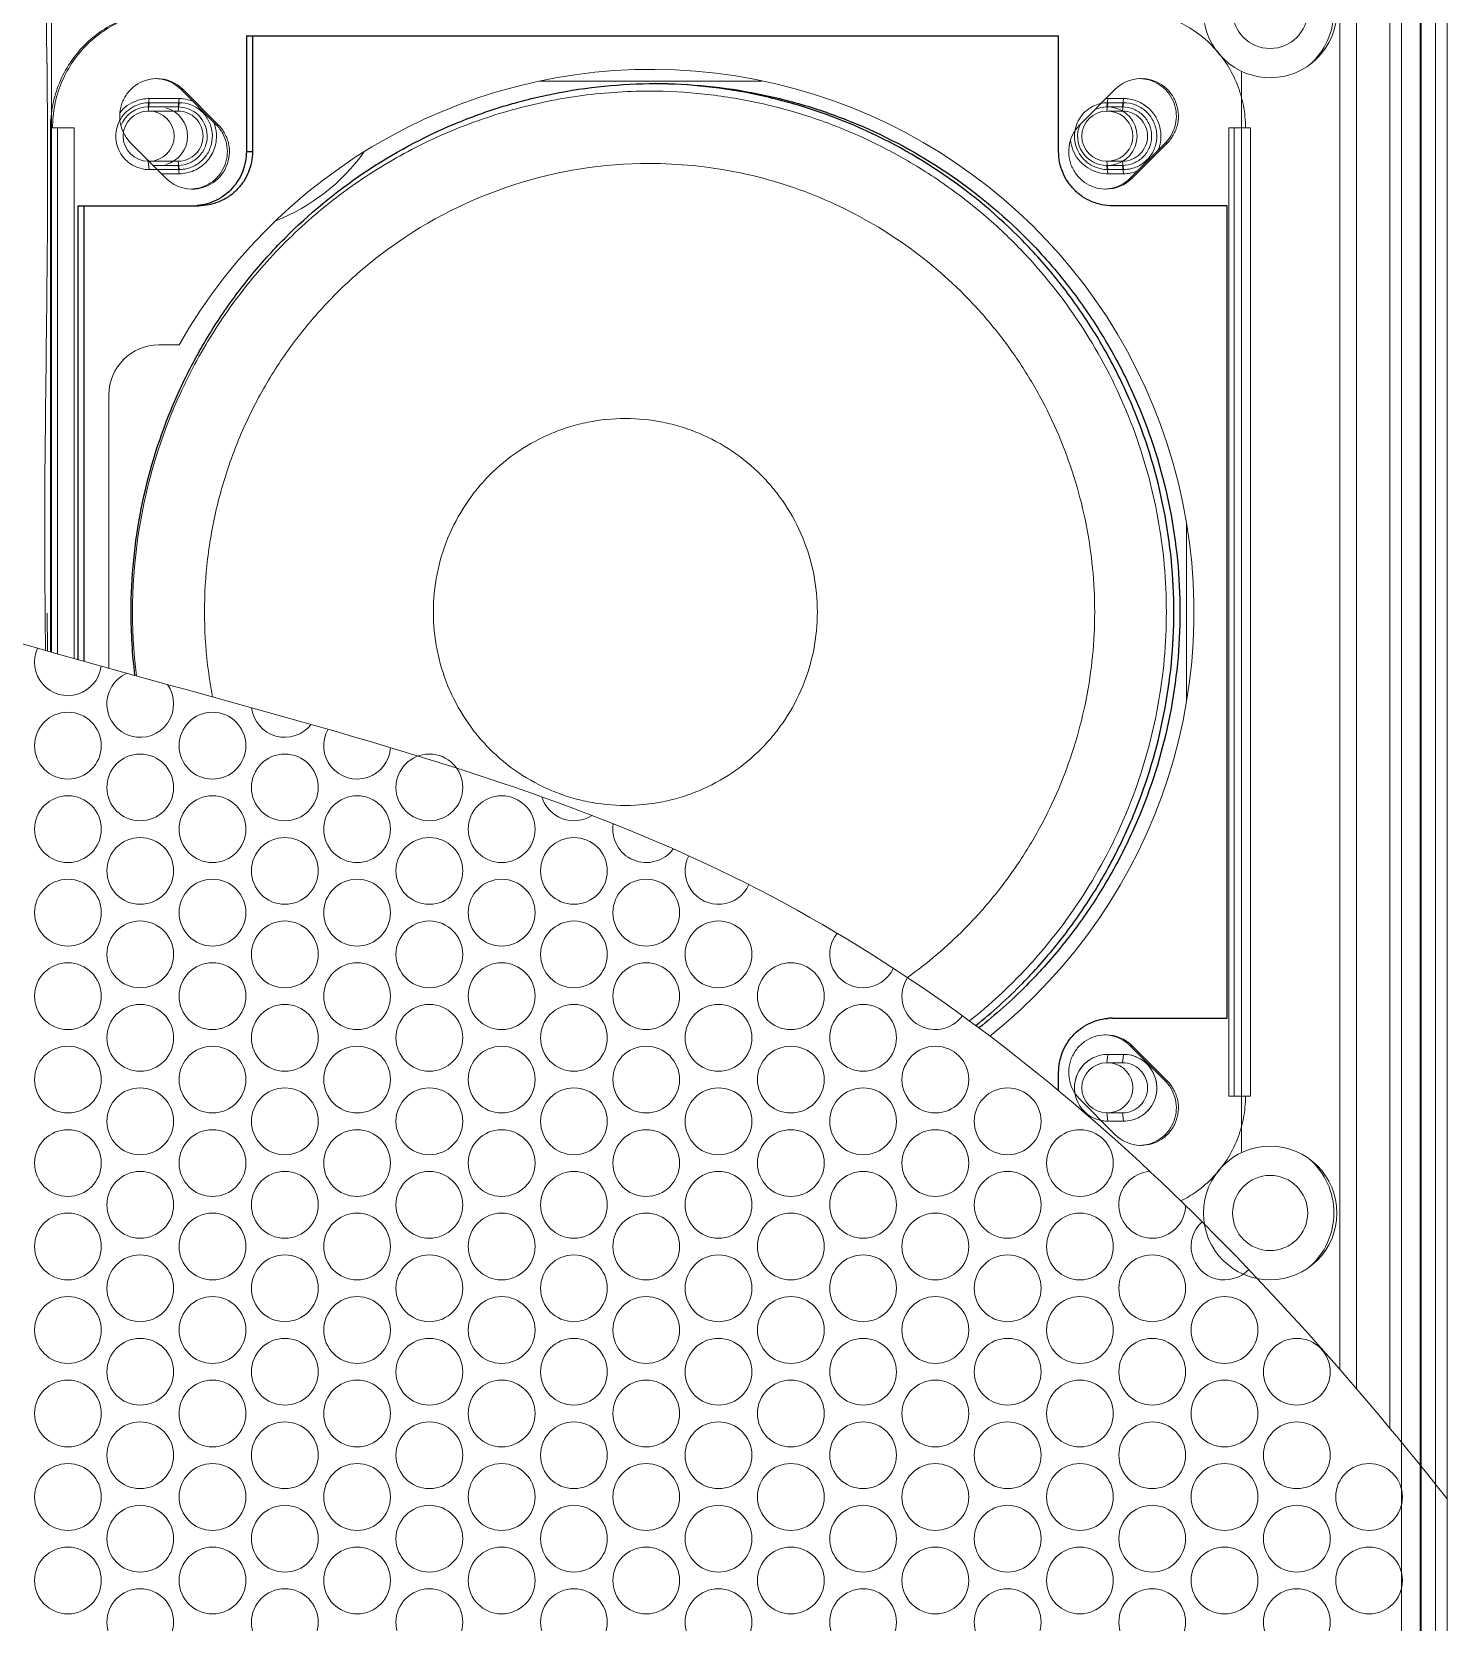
# Model space of a CAD drawing. Header units: millimetres. Extents: x 993 to 2435, y 1246 to 2313.
# Drawn here: x 1513 to 1597.8, y 1979.8 to 2075.1 of the extents above; entities that cross this region are included whole.
import ezdxf

# ---------------------------------------------------------------- set-up
doc = ezdxf.new("R2010")
doc.units = ezdxf.units.MM
doc.layers.get('0').update_dxf_attribs({"lineweight": 9})
doc.layers.add('02___PRT_ALL_AXES', color=7, linetype='Continuous')

msp = doc.modelspace()

# ---------------------------------------------------------------- linework, layer by layer
at = {"color": 7, "linetype": 'Continuous'}
for p, q in [((1597.827, 2151.86), (1597.827, 1856.8)), ((1597.827, 2151.86), (1597.827, 1856.8)), ((1597.827, 2151.86), (1597.827, 1987.21)), ((1591.4, 2149.903), (1591.4, 1994.955)), ((1592.4, 1993.797), (1592.4, 2149.903)), ((1594.4, 2149.9), (1594.4, 1991.429)), ((1595.092, 2149.58), (1595.092, 1859.08)), ((1596.199, 2149.58), (1596.199, 1859.08)), ((1596.265, 1858.744), (1596.265, 2149.943)), ((1596.265, 1858.744), (1596.265, 2149.917)), ((1596.265, 1989.157), (1596.265, 2149.917)), ((1597.118, 1859.601), (1597.118, 2148.859)), ((1597.118, 1859.601), (1597.118, 2148.859)), ((1597.118, 1988.099), (1597.118, 2148.859)), ((1514.221, 2037.926), (1514.221, 2082.414)), ((1513.945, 2073.201), (1513.878, 2078.228)), ((1556.781, 2072.13), (1543.481, 2072.13)), ((1585.509, 2072.715), (1585.509, 2007.946)), ((1520.071, 2071.08), (1520.011, 2070.58)), ((1520.071, 2071.08), (1521.871, 2071.08)), ((1521.871, 2071.08), (1521.81, 2070.58)), ((1524.1, 2069.498), (1521.995, 2071.62)), ((1522.117, 2071.62), (1521.995, 2071.62)), ((1524.222, 2069.498), (1522.117, 2071.62)), ((1577.913, 2071.62), (1575.807, 2069.498)), ((1577.5, 2071.08), (1577.439, 2070.58)), ((1577.5, 2071.08), (1578.446, 2071.08)), ((1578.446, 2071.08), (1578.385, 2070.58)), ((1520.071, 2070.83), (1520.011, 2070.33)), ((1520.011, 2070.58), (1521.81, 2070.58)), ((1521.81, 2070.33), (1520.011, 2070.33)), ((1521.871, 2070.83), (1520.071, 2070.83)), ((1521.871, 2070.83), (1521.81, 2070.33)), ((1577.5, 2070.83), (1577.439, 2070.33)), ((1577.439, 2070.58), (1578.385, 2070.58)), ((1578.385, 2070.33), (1577.439, 2070.33)), ((1578.446, 2070.83), (1577.5, 2070.83)), ((1578.446, 2070.83), (1578.385, 2070.33)), ((1514.161, 2069.33), (1514.161, 2037.943)), ((1514.161, 2069.33), (1515.58, 2069.33)), ((1514.588, 2069.33), (1514.588, 2037.821)), ((1515.58, 2037.539), (1515.58, 2069.33)), ((1524.222, 2069.498), (1524.1, 2069.498)), ((1584.754, 2069.33), (1584.754, 2011.33)), ((1584.754, 2069.33), (1586.051, 2069.33)), ((1585.058, 2069.33), (1585.058, 2011.33)), ((1586.051, 2011.33), (1586.051, 2069.33)), ((1518.958, 2068.438), (1521.064, 2066.316)), ((1578.843, 2066.316), (1580.949, 2068.438)), ((1578.965, 2066.316), (1581.071, 2068.438)), ((1581.071, 2068.438), (1580.949, 2068.438)), ((1520.071, 2066.83), (1520.011, 2067.33)), ((1520.011, 2067.33), (1521.81, 2067.33)), ((1521.871, 2066.83), (1521.81, 2067.33)), ((1577.439, 2067.33), (1578.385, 2067.33)), ((1577.5, 2066.83), (1577.439, 2067.33)), ((1578.446, 2066.83), (1578.385, 2067.33)), ((1520.071, 2066.83), (1521.871, 2066.83)), ((1521.81, 2067.08), (1520.306, 2067.08)), ((1521.871, 2066.58), (1520.802, 2066.58)), ((1521.871, 2066.58), (1521.81, 2067.08)), ((1577.5, 2066.58), (1577.439, 2067.08)), ((1578.385, 2067.08), (1577.439, 2067.08)), ((1577.5, 2066.83), (1578.446, 2066.83)), ((1578.446, 2066.58), (1577.5, 2066.58)), ((1578.446, 2066.58), (1578.385, 2067.08)), ((1578.965, 2066.316), (1578.843, 2066.316)), ((1520.659, 2056.33), (1521.87, 2056.33)), ((1517.659, 2036.956), (1517.659, 2053.33)), ((1582.219, 2035.023), (1582.219, 2045.638)), ((1513.984, 2037.994), (1513.965, 2040.255)), ((1577.5, 2013.83), (1577.439, 2013.33)), ((1577.5, 2013.83), (1577.439, 2013.33)), ((1578.446, 2013.83), (1577.5, 2013.83)), ((1578.446, 2013.83), (1577.5, 2013.83)), ((1578.446, 2013.83), (1578.385, 2013.33)), ((1578.446, 2013.83), (1578.385, 2013.33)), ((1578.965, 2014.344), (1578.843, 2014.344)), ((1580.949, 2012.223), (1578.843, 2014.344)), ((1581.071, 2012.223), (1578.965, 2014.344)), ((1578.385, 2013.33), (1577.439, 2013.33)), ((1578.385, 2013.33), (1577.439, 2013.33)), ((1581.071, 2012.223), (1580.949, 2012.223)), ((1575.807, 2011.162), (1577.913, 2009.041)), ((1584.754, 2011.33), (1586.051, 2011.33)), ((1577.439, 2010.33), (1578.385, 2010.33)), ((1577.5, 2009.83), (1577.439, 2010.33)), ((1577.439, 2010.33), (1578.385, 2010.33)), ((1577.5, 2009.83), (1577.439, 2010.33)), ((1578.446, 2009.83), (1578.385, 2010.33)), ((1578.446, 2009.83), (1578.385, 2010.33)), ((1577.5, 2009.83), (1578.446, 2009.83)), ((1577.5, 2009.83), (1578.446, 2009.83))]:
    msp.add_line(p, q, dxfattribs=at)
msp.add_lwpolyline([(1513.87, 2038.026), (1513.847, 2040.01), (1513.825, 2042.78), (1513.818, 2045.61), (1513.829, 2048.524), (1513.84, 2049.854)], dxfattribs=at)
for centre, radius in [((1587.221, 2076.33), 2.25), ((1587.221, 2004.33), 4), ((1587.221, 2004.33), 2.25)]:
    msp.add_circle(centre, radius, dxfattribs=at)
at = {"color": 8}
for centre in [(1515.205, 2032.321), (1523.866, 2032.321), (1519.536, 2029.821), (1528.196, 2029.821), (1536.856, 2029.821), (1515.205, 2027.321), (1523.866, 2027.321), (1532.526, 2027.321), (1541.186, 2027.321), (1519.536, 2024.821), (1528.196, 2024.821), (1536.856, 2024.821), (1545.516, 2024.821), (1515.205, 2022.321), (1523.866, 2022.321), (1532.526, 2022.321), (1541.186, 2022.321), (1549.846, 2022.321), (1519.536, 2019.821), (1528.196, 2019.821), (1536.856, 2019.821), (1545.516, 2019.821), (1554.177, 2019.821), (1515.205, 2017.321), (1523.866, 2017.321), (1532.526, 2017.321), (1541.186, 2017.321), (1549.846, 2017.321), (1558.507, 2017.321), (1519.536, 2014.821), (1528.196, 2014.821), (1536.856, 2014.821), (1545.516, 2014.821), (1554.177, 2014.821), (1562.837, 2014.821), (1515.205, 2012.321), (1523.866, 2012.321), (1532.526, 2012.321), (1541.186, 2012.321), (1549.846, 2012.321), (1558.507, 2012.321), (1567.167, 2012.321), (1519.536, 2009.821), (1528.196, 2009.821), (1536.856, 2009.821), (1545.516, 2009.821), (1554.177, 2009.821), (1562.837, 2009.821), (1562.837, 2009.821), (1571.497, 2009.821), (1515.205, 2007.321), (1523.866, 2007.321), (1532.526, 2007.321), (1541.186, 2007.321), (1549.846, 2007.321), (1558.507, 2007.321), (1558.507, 2007.321), (1567.167, 2007.321), (1575.827, 2007.321), (1519.536, 2004.821), (1528.196, 2004.821), (1536.856, 2004.821), (1545.516, 2004.821), (1554.177, 2004.821), (1562.837, 2004.821), (1571.497, 2004.821), (1515.205, 2002.321), (1523.866, 2002.321), (1532.526, 2002.321), (1541.186, 2002.321), (1549.846, 2002.321), (1558.507, 2002.321), (1567.167, 2002.321), (1575.827, 2002.321), (1519.536, 1999.821), (1528.196, 1999.821), (1536.856, 1999.821), (1545.516, 1999.821), (1554.177, 1999.821), (1562.837, 1999.821), (1571.497, 1999.821), (1580.157, 1999.821), (1515.205, 1997.321), (1523.866, 1997.321), (1532.526, 1997.321), (1541.186, 1997.321), (1549.846, 1997.321), (1558.507, 1997.321), (1567.167, 1997.321), (1575.827, 1997.321), (1584.487, 1997.321), (1519.536, 1994.821), (1528.196, 1994.821), (1536.856, 1994.821), (1545.516, 1994.821), (1554.177, 1994.821), (1554.177, 1994.821), (1562.837, 1994.821), (1562.837, 1994.821), (1571.497, 1994.821), (1571.497, 1994.821), (1580.157, 1994.821), (1588.818, 1994.821), (1515.205, 1992.321), (1523.866, 1992.321), (1532.526, 1992.321), (1541.186, 1992.321), (1549.846, 1992.321), (1558.507, 1992.321), (1567.167, 1992.321), (1575.827, 1992.321), (1584.487, 1992.321), (1519.536, 1989.821), (1528.196, 1989.821), (1536.856, 1989.821), (1545.516, 1989.821), (1554.177, 1989.821), (1562.837, 1989.821), (1571.497, 1989.821), (1580.157, 1989.821), (1588.818, 1989.821), (1515.205, 1987.321), (1523.866, 1987.321), (1532.526, 1987.321), (1541.186, 1987.321), (1549.846, 1987.321), (1558.507, 1987.321), (1567.167, 1987.321), (1575.827, 1987.321), (1584.487, 1987.321), (1593.148, 1987.321), (1519.536, 1984.821), (1528.196, 1984.821), (1536.856, 1984.821), (1545.516, 1984.821), (1554.177, 1984.821), (1554.177, 1984.821), (1562.837, 1984.821), (1562.837, 1984.821), (1571.497, 1984.821), (1571.497, 1984.821), (1580.157, 1984.821), (1588.818, 1984.821), (1515.205, 1982.321), (1523.866, 1982.321), (1532.526, 1982.321), (1541.186, 1982.321), (1549.846, 1982.321), (1558.507, 1982.321), (1567.167, 1982.321), (1575.827, 1982.321), (1584.487, 1982.321), (1593.148, 1982.321), (1519.536, 1979.821), (1528.196, 1979.821), (1536.856, 1979.821), (1545.516, 1979.821), (1554.177, 1979.821), (1562.837, 1979.821), (1571.497, 1979.821), (1580.157, 1979.821), (1588.818, 1979.821)]:
    msp.add_circle(centre, 2, dxfattribs=at)
at = {"color": 7, "linetype": 'Continuous'}
for centre, radius, start, end in [((1587.221, 2076.33), 4, 144.03264, 136.54623), ((1586.734, 2076.333), 4.308, 311.38492, 359.88186), ((1520.537, 2070.072), 2.207, 89.99825, 91.58191), ((1520.536, 2070.054), 2.225, 44.73216, 89.96392), ((1520.414, 2070.053), 2.226, 44.73957, 84.94625), ((1550.159, 2040.33), 32.5, 308.58435, 150.50763), ((1579.493, 2070.054), 2.225, 91.61122, 135.26531), ((1579.492, 2070.072), 2.207, 90.00272, 91.58618), ((1520.034, 2069.214), 1.867, 88.84208, 91.59196), ((1521.87, 2068.873), 2.208, 83.09277, 89.98141), ((1521.867, 2068.845), 2.236, 68.43906, 83.10022), ((1577.462, 2069.214), 1.867, 88.84208, 91.59196), ((1578.445, 2068.873), 2.208, 83.09277, 89.98141), ((1520.011, 2068.83), 1.75, 90, 159.07487), ((1520.011, 2068.83), 1.5, 90, 270), ((1577.439, 2068.83), 1.5, 90, 270), ((1577.439, 2068.83), 1.75, 90, 113.97888), ((1521.774, 2068.828), 1.773, 7.46876, 14.86799), ((1521.827, 2068.828), 2.277, 3.38495, 21.33129), ((1577.439, 2068.83), 1.75, 156.66423, 270), ((1523.221, 2074.907), 12, 291.80448, 324.06513), ((1550.058, 2040.666), 26.527, 90.02016, 125.69453), ((1520.04, 2068.495), 1.665, 268.07638, 271.08287), ((1522.645, 2067.883), 2.225, 224.73469, 268.38878), ((1521.869, 2068.812), 1.982, 270.05728, 283.53239), ((1577.512, 2068.833), 2.257, 249.77647, 256.31099), ((1577.385, 2067.882), 2.225, 270.03608, 315.26784), ((1577.468, 2068.495), 1.665, 268.07638, 271.08287), ((1577.262, 2067.883), 2.226, 275.05375, 315.26043), ((1578.444, 2068.812), 1.982, 270.05722, 283.53384), ((1578.454, 2068.782), 2.2, 290.11141, 291.61642), ((1522.643, 2067.864), 2.207, 268.41382, 269.99728), ((1577.386, 2067.864), 2.207, 268.41809, 270.00175), ((1520.659, 2053.33), 3, 90, 180), ((1550.367, 2040.374), 31.284, 153.79186, 155.14698), ((1550.484, 2040.33), 31.408, 155.16434, 187.00925), ((1577.386, 2012.796), 2.207, 89.99825, 91.58191), ((1577.385, 2012.778), 2.225, 44.73216, 89.96392), ((1577.262, 2012.777), 2.226, 44.73957, 84.94625), ((1578.444, 2011.848), 1.982, 76.46616, 89.94278), ((1577.439, 2011.83), 1.5, 90, 270), ((1577.439, 2011.83), 1.5, 90, 270), ((1578.407, 2011.83), 2.024, 356.68567, 9.88222), ((1577.512, 2011.83), 2.013, 183.56486, 189.17678), ((1577.468, 2011.495), 1.665, 268.07638, 271.08287), ((1577.468, 2011.495), 1.665, 268.07638, 271.08287), ((1579.493, 2010.607), 2.225, 224.73469, 268.38878), ((1578.444, 2011.812), 1.982, 270.05728, 283.53239), ((1578.444, 2011.812), 1.982, 270.05728, 283.53239), ((1579.492, 2010.589), 2.207, 268.41382, 269.99728), ((1586.734, 2004.327), 4.308, 359.96372, 48.60736), ((1586.734, 2004.333), 4.308, 311.38492, 359.88186)]:
    msp.add_arc(centre, radius, start, end, dxfattribs=at)
at = {"color": 8}
for centre, start, end in [((1515.205, 2037.321), 155.07374, 353.25959), ((1519.536, 2034.821), 113.46763, 35.6615), ((1528.196, 2034.821), 186.48257, 322.17139), ((1532.526, 2032.321), 150.49795, 356.80038), ((1545.516, 2029.821), 196.50105, 302.8588), ((1549.846, 2027.321), 170.70465, 323.91253), ((1554.177, 2024.821), 153.05129, 335.74127), ((1562.837, 2019.821), 140.7156, 335.3971), ((1567.167, 2017.321), 146.3461, 323.92974), ((1580.157, 2004.821), 93.82736, 358.7763), ((1584.487, 2002.321), 132.13578, 316.66976)]:
    msp.add_arc(centre, 2, start, end, dxfattribs=at)
at = {"color": 7, "linetype": 'Continuous'}
for centre, major_axis, start_param, end_param in [((1520.059, 2068.83), (-1.511, 0), 7.853982, 10.995574), ((1520.611, 2068.83), (1.763, 0), -1.304831, 1.304831), ((1577.487, 2068.83), (1.511, 0), 4.849112, 7.717258), ((1577.487, 2068.83), (1.763, 0), 4.847543, 7.718827), ((1577.487, 2011.83), (-1.511, 0), 7.990705, 10.858851), ((1577.487, 2011.83), (-1.511, 0), 7.990705, 10.858851)]:
    msp.add_ellipse(centre, major_axis=major_axis, ratio=0.992546, start_param=start_param, end_param=end_param, dxfattribs=at)
msp.add_open_spline([(1404.227, 2152.36), (1410.563, 2136.987), (1430.252, 2094.361), (1480.936, 2040.286), (1556.384, 2031.458), (1585.469, 2002.775), (1597.827, 1987.21)], degree=3, knots=[26.471026, 26.471026, 26.471026, 26.471026, 76.433984, 167.312479, 232.989458, 291.034562, 291.034562, 291.034562, 291.034562])
for points, knots in [([(1514.161, 2069.33), (1514.161, 2069.788), (1514.251, 2070.705), (1514.648, 2072.026), (1515.294, 2073.244), (1516.164, 2074.311), (1517.223, 2075.188), (1518.432, 2075.839), (1519.744, 2076.24), (1520.655, 2076.33), (1521.109, 2076.33)], [0, 0, 0, 0, 0.125458, 0.250847, 0.376107, 0.501198, 0.626108, 0.750848, 0.875459, 1, 1, 1, 1]), ([(1521.109, 2076.329), (1520.66, 2076.321), (1519.761, 2076.217), (1518.47, 2075.802), (1517.282, 2075.143), (1516.243, 2074.267), (1515.391, 2073.204), (1514.759, 2071.997), (1514.37, 2070.689), (1514.283, 2069.783), (1514.283, 2069.33)], [0, 0, 0, 0, 0.124556, 0.249163, 0.373907, 0.498817, 0.623909, 0.749165, 0.874549, 1, 1, 1, 1]), ([(1585.746, 2069.33), (1585.746, 2069.775), (1585.662, 2070.666), (1585.286, 2071.953), (1584.674, 2073.145), (1583.849, 2074.199), (1582.841, 2075.076), (1581.685, 2075.744), (1580.425, 2076.18), (1579.544, 2076.304), (1579.103, 2076.323)], [0, 0, 0, 0, 0.12544, 0.250818, 0.37607, 0.501163, 0.626077, 0.750826, 0.87543, 1, 1, 1, 1]), ([(1513.842, 2049.85), (1513.87, 2053.728), (1513.962, 2059.557), (1513.995, 2067.34), (1513.971, 2071.246), (1513.953, 2073.2)], [0, 0, 0, 0, 0.498193, 0.748957, 1, 1, 1, 1]), ([(1520.476, 2072.278), (1520.261, 2072.272), (1519.828, 2072.196), (1519.24, 2071.899), (1518.762, 2071.446), (1518.433, 2070.873), (1518.281, 2070.229), (1518.319, 2069.568), (1518.543, 2068.947), (1518.805, 2068.592), (1518.958, 2068.438)], [0, 0, 0, 0, 0.124453, 0.249065, 0.37393, 0.499055, 0.624364, 0.749724, 0.874965, 1, 1, 1, 1]), ([(1581.071, 2068.438), (1581.225, 2068.594), (1581.425, 2068.864), (1581.602, 2069.268), (1581.719, 2069.694), (1581.747, 2070.252), (1581.612, 2070.794), (1581.414, 2071.189), (1581.162, 2071.551), (1580.751, 2071.927), (1580.15, 2072.213), (1579.71, 2072.279), (1579.492, 2072.279)], [0, 0, 0, 0, 0.12496, 0.187695, 0.250461, 0.375744, 0.50097, 0.563686, 0.626343, 0.751113, 0.875632, 1, 1, 1, 1]), ([(1580.949, 2068.438), (1581.098, 2068.588), (1581.355, 2068.933), (1581.579, 2069.536), (1581.628, 2070.178), (1581.497, 2070.808), (1581.195, 2071.377), (1580.748, 2071.838), (1580.19, 2072.154), (1579.774, 2072.252), (1579.564, 2072.27)], [0, 0, 0, 0, 0.125016, 0.250237, 0.375579, 0.500883, 0.62602, 0.750908, 0.875543, 1, 1, 1, 1]), ([(1518.31, 2070.231), (1518.439, 2070.393), (1518.744, 2070.682), (1519.117, 2070.877), (1519.312, 2070.948)], [0, 0, 0, 0, 0.498304, 1, 1, 1, 1]), ([(1519.312, 2070.948), (1519.366, 2070.968), (1519.583, 2071.038), (1519.812, 2071.075), (1519.982, 2071.08)], [0, 0, 0, 0, 0.25371, 1, 1, 1, 1]), ([(1522.299, 2054.19), (1522.935, 2055.481), (1524.386, 2057.979), (1527.056, 2061.384), (1530.168, 2064.386), (1533.663, 2066.924), (1537.473, 2068.951), (1541.525, 2070.428), (1545.74, 2071.325), (1548.607, 2071.526), (1550.039, 2071.526)], [0, 0, 0, 0, 0.125398, 0.250675, 0.375823, 0.500843, 0.625748, 0.750556, 0.875297, 1, 1, 1, 1]), ([(1573.272, 2060.952), (1572.549, 2061.779), (1571.014, 2063.357), (1568.477, 2065.465), (1565.732, 2067.29), (1562.81, 2068.813), (1559.745, 2070.015), (1556.571, 2070.884), (1553.324, 2071.409), (1551.133, 2071.526), (1550.039, 2071.526)], [0, 0, 0, 0, 0.125284, 0.25047, 0.37556, 0.500564, 0.625495, 0.750357, 0.875204, 1, 1, 1, 1]), ([(1578.711, 2071.064), (1578.967, 2071.033), (1579.474, 2070.88), (1580.106, 2070.403), (1580.539, 2069.739), (1580.66, 2069.222), (1580.675, 2068.962)], [0, 0, 0, 0, 0.249383, 0.498969, 0.74926, 1, 1, 1, 1]), ([(1519.178, 2070.619), (1519.012, 2070.535), (1518.701, 2070.323), (1518.229, 2069.75), (1517.965, 2068.822), (1518.236, 2067.896), (1518.714, 2067.325), (1519.028, 2067.115), (1519.195, 2067.033)], [0, 0, 0, 0, 0.126506, 0.251785, 0.499701, 0.747233, 0.873608, 1, 1, 1, 1]), ([(1521.81, 2070.58), (1522.183, 2070.58), (1522.95, 2070.323), (1523.392, 2069.645), (1523.488, 2069.283)], [0, 0, 0, 0, 0.498952, 1, 1, 1, 1]), ([(1521.81, 2067.33), (1522.004, 2067.33), (1522.396, 2067.409), (1522.891, 2067.743), (1523.222, 2068.242), (1523.338, 2068.83), (1523.222, 2069.419), (1522.891, 2069.918), (1522.396, 2070.252), (1522.004, 2070.33), (1521.81, 2070.33)], [0, 0, 0, 0, 0.124567, 0.249389, 0.374568, 0.5, 0.625432, 0.750612, 0.875433, 1, 1, 1, 1]), ([(1522.333, 2066.885), (1522.566, 2066.941), (1523.015, 2067.141), (1523.536, 2067.661), (1523.839, 2068.333), (1523.886, 2069.07), (1523.671, 2069.775), (1523.22, 2070.358), (1522.593, 2070.741), (1522.11, 2070.83), (1521.871, 2070.83)], [0, 0, 0, 0, 0.124715, 0.24965, 0.374913, 0.50033, 0.62567, 0.750743, 0.875475, 1, 1, 1, 1]), ([(1576.606, 2070.619), (1576.44, 2070.535), (1576.129, 2070.323), (1575.657, 2069.75), (1575.393, 2068.822), (1575.664, 2067.896), (1576.142, 2067.325), (1576.456, 2067.115), (1576.623, 2067.033)], [0, 0, 0, 0, 0.126506, 0.251785, 0.499701, 0.747233, 0.873608, 1, 1, 1, 1]), ([(1578.385, 2070.58), (1578.611, 2070.58), (1579.069, 2070.489), (1579.646, 2070.099), (1580.032, 2069.517), (1580.167, 2068.83), (1580.032, 2068.144), (1579.646, 2067.561), (1579.069, 2067.172), (1578.611, 2067.08), (1578.385, 2067.08)], [0, 0, 0, 0, 0.124567, 0.249388, 0.374568, 0.5, 0.625432, 0.750611, 0.875433, 1, 1, 1, 1]), ([(1578.385, 2067.33), (1578.579, 2067.33), (1578.971, 2067.409), (1579.466, 2067.743), (1579.797, 2068.242), (1579.913, 2068.83), (1579.797, 2069.419), (1579.466, 2069.918), (1578.971, 2070.252), (1578.579, 2070.33), (1578.385, 2070.33)], [0, 0, 0, 0, 0.124567, 0.249388, 0.374568, 0.5, 0.625432, 0.750611, 0.875433, 1, 1, 1, 1]), ([(1578.908, 2066.885), (1579.141, 2066.941), (1579.591, 2067.141), (1580.111, 2067.661), (1580.415, 2068.333), (1580.461, 2069.07), (1580.246, 2069.775), (1579.795, 2070.358), (1579.169, 2070.741), (1578.685, 2070.83), (1578.446, 2070.83)], [0, 0, 0, 0, 0.124714, 0.24965, 0.374913, 0.50033, 0.62567, 0.750742, 0.875475, 1, 1, 1, 1]), ([(1523.532, 2069.059), (1523.564, 2068.814), (1523.523, 2068.307), (1523.156, 2067.642), (1522.551, 2067.188), (1522.055, 2067.08), (1521.81, 2067.08)], [0, 0, 0, 0, 0.250844, 0.501272, 0.750897, 1, 1, 1, 1]), ([(1522.643, 2065.657), (1522.861, 2065.657), (1523.301, 2065.723), (1523.902, 2066.01), (1524.313, 2066.385), (1524.565, 2066.747), (1524.763, 2067.142), (1524.898, 2067.684), (1524.87, 2068.242), (1524.753, 2068.668), (1524.576, 2069.072), (1524.377, 2069.343), (1524.222, 2069.498)], [0, 0, 0, 0, 0.124368, 0.248887, 0.373657, 0.436314, 0.49903, 0.624256, 0.749539, 0.812305, 0.87504, 1, 1, 1, 1]), ([(1522.715, 2065.666), (1522.925, 2065.684), (1523.342, 2065.782), (1523.899, 2066.098), (1524.347, 2066.559), (1524.648, 2067.128), (1524.78, 2067.758), (1524.731, 2068.401), (1524.506, 2069.003), (1524.249, 2069.348), (1524.1, 2069.498)], [0, 0, 0, 0, 0.124457, 0.249092, 0.37398, 0.499117, 0.624421, 0.749763, 0.874984, 1, 1, 1, 1]), ([(1575.807, 2069.498), (1575.654, 2069.344), (1575.392, 2068.989), (1575.168, 2068.368), (1575.13, 2067.707), (1575.282, 2067.063), (1575.611, 2066.491), (1576.089, 2066.037), (1576.676, 2065.74), (1577.109, 2065.664), (1577.325, 2065.658)], [0, 0, 0, 0, 0.125035, 0.250276, 0.375636, 0.500945, 0.62607, 0.750935, 0.875547, 1, 1, 1, 1]), ([(1524.1, 2068.962), (1524.118, 2068.659), (1524.029, 2068.04), (1523.542, 2067.245), (1522.783, 2066.707), (1522.172, 2066.58), (1521.871, 2066.58)], [0, 0, 0, 0, 0.250857, 0.50125, 0.750858, 1, 1, 1, 1]), ([(1576.732, 2066.715), (1576.341, 2066.859), (1575.625, 2067.372), (1575.303, 2068.192), (1575.261, 2068.604)], [0, 0, 0, 0, 0.50149, 1, 1, 1, 1]), ([(1565.494, 2018.435), (1566.709, 2019.305), (1568.52, 2020.848), (1570.692, 2023.262), (1572.253, 2025.383), (1573.6, 2027.648), (1575.094, 2030.828), (1576.367, 2035.058), (1576.882, 2040.33), (1576.367, 2045.603), (1575.094, 2049.832), (1573.6, 2053.013), (1572.253, 2055.278), (1570.692, 2057.398), (1568.349, 2060.004), (1564.96, 2062.808), (1561.089, 2064.892), (1557.801, 2066.077), (1555.258, 2066.719), (1552.666, 2067.106), (1550.92, 2067.193), (1550.048, 2067.193)], [0.1961472, 0.1961472, 0.1961472, 0.1961472, 0.2494022, 0.2806826, 0.3119854, 0.3433094, 0.3746524, 0.4373088, 0.5, 0.5626912, 0.6253476, 0.6566906, 0.6880146, 0.7193174, 0.7505978, 0.8130146, 0.8753473, 0.9065255, 0.9376893, 0.9688518, 1, 1, 1, 1]), ([(1519.195, 2067.033), (1519.258, 2067.003), (1519.508, 2066.895), (1519.781, 2066.838), (1519.984, 2066.831)], [0, 0, 0, 0, 0.256087, 1, 1, 1, 1]), ([(1576.623, 2067.033), (1576.686, 2067.003), (1576.936, 2066.895), (1577.209, 2066.838), (1577.412, 2066.831)], [0, 0, 0, 0, 0.256087, 1, 1, 1, 1]), ([(1523.869, 2035.242), (1523.748, 2035.871), (1523.487, 2037.559), (1523.323, 2040.33), (1523.512, 2043.526), (1524.076, 2046.677), (1525.007, 2049.738), (1526.293, 2052.666), (1527.914, 2055.42), (1529.848, 2057.96), (1532.068, 2060.251), (1533.719, 2061.592), (1534.58, 2062.21)], [0.3997166, 0.3997166, 0.3997166, 0.3997166, 0.4373846, 0.5, 0.5626154, 0.6252178, 0.6877947, 0.7503355, 0.8128314, 0.8752757, 0.9376656, 1, 1, 1, 1]), ([(1573.272, 2060.952), (1574.503, 2059.544), (1576.717, 2056.497), (1579.165, 2051.409), (1580.666, 2045.961), (1581.172, 2040.33), (1580.666, 2034.7), (1579.165, 2029.251), (1576.717, 2024.164), (1574.503, 2021.116), (1573.272, 2019.708)], [0, 0, 0, 0, 0.124844, 0.249815, 0.374882, 0.5, 0.625118, 0.750185, 0.875157, 1, 1, 1, 1]), ([(1548.597, 2028.742), (1547.845, 2028.742), (1546.713, 2028.854), (1545.252, 2029.223), (1543.834, 2029.734), (1542.164, 2030.633), (1540.702, 2031.843), (1539.691, 2032.967), (1538.794, 2034.186), (1537.901, 2035.868), (1537.243, 2038.055), (1537.021, 2040.33), (1537.243, 2042.605), (1537.901, 2044.792), (1538.794, 2046.474), (1539.691, 2047.693), (1540.702, 2048.817), (1542.164, 2050.027), (1543.834, 2050.926), (1545.252, 2051.437), (1546.713, 2051.806), (1547.845, 2051.919), (1548.597, 2051.919)], [0, 0, 0, 0, 0.062254, 0.093429, 0.124614, 0.186966, 0.249401, 0.280691, 0.312004, 0.374614, 0.43729, 0.5, 0.56271, 0.625386, 0.687996, 0.719309, 0.750599, 0.813034, 0.875386, 0.906571, 0.937746, 1, 1, 1, 1]), ([(1548.597, 2028.742), (1549.349, 2028.742), (1550.481, 2028.854), (1551.941, 2029.223), (1553.36, 2029.734), (1555.03, 2030.633), (1556.492, 2031.843), (1557.503, 2032.967), (1558.4, 2034.186), (1559.293, 2035.868), (1559.951, 2038.055), (1560.173, 2040.33), (1559.951, 2042.605), (1559.293, 2044.792), (1558.4, 2046.474), (1557.503, 2047.693), (1556.492, 2048.817), (1555.03, 2050.027), (1553.36, 2050.926), (1551.941, 2051.437), (1550.481, 2051.806), (1549.349, 2051.919), (1548.597, 2051.919)], [0, 0, 0, 0, 0.062254, 0.093429, 0.124614, 0.186966, 0.249401, 0.280691, 0.312004, 0.374614, 0.43729, 0.5, 0.56271, 0.625386, 0.687996, 0.719309, 0.750599, 0.813034, 0.875386, 0.906571, 0.937746, 1, 1, 1, 1]), ([(1569.209, 2015.833), (1569.816, 2016.315), (1571.24, 2017.535), (1572.549, 2018.881), (1573.272, 2019.708)], [0.7863576, 0.7863576, 0.7863576, 0.7863576, 0.8747156, 1, 1, 1, 1]), ([(1577.325, 2015.002), (1577.109, 2014.996), (1576.676, 2014.92), (1576.089, 2014.624), (1575.611, 2014.17), (1575.282, 2013.597), (1575.13, 2012.953), (1575.168, 2012.293), (1575.392, 2011.671), (1575.654, 2011.316), (1575.807, 2011.162)], [0, 0, 0, 0, 0.124453, 0.249065, 0.37393, 0.499055, 0.624364, 0.749724, 0.874965, 1, 1, 1, 1]), ([(1578.908, 2009.885), (1579.141, 2009.941), (1579.59, 2010.141), (1580.111, 2010.661), (1580.415, 2011.333), (1580.461, 2012.07), (1580.246, 2012.775), (1579.795, 2013.358), (1579.169, 2013.741), (1578.685, 2013.83), (1578.446, 2013.83)], [0, 0, 0, 0, 0.124715, 0.24965, 0.374913, 0.50033, 0.62567, 0.750743, 0.875475, 1, 1, 1, 1]), ([(1576.606, 2013.619), (1576.431, 2013.531), (1576.105, 2013.305), (1575.74, 2012.84), (1575.524, 2012.291), (1575.492, 2011.898), (1575.504, 2011.705)], [0, 0, 0, 0, 0.251901, 0.501343, 0.750505, 1, 1, 1, 1]), ([(1576.606, 2013.619), (1576.44, 2013.535), (1576.129, 2013.323), (1575.657, 2012.75), (1575.393, 2011.822), (1575.664, 2010.896), (1576.142, 2010.325), (1576.456, 2010.115), (1576.623, 2010.033)], [0, 0, 0, 0, 0.126506, 0.251785, 0.499701, 0.747233, 0.873608, 1, 1, 1, 1]), ([(1578.385, 2010.33), (1578.579, 2010.33), (1578.971, 2010.409), (1579.466, 2010.743), (1579.797, 2011.242), (1579.913, 2011.83), (1579.797, 2012.419), (1579.466, 2012.918), (1578.971, 2013.252), (1578.579, 2013.33), (1578.385, 2013.33)], [0, 0, 0, 0, 0.124567, 0.249389, 0.374568, 0.5, 0.625432, 0.750612, 0.875433, 1, 1, 1, 1]), ([(1578.385, 2010.33), (1578.579, 2010.33), (1578.971, 2010.409), (1579.466, 2010.743), (1579.797, 2011.242), (1579.913, 2011.83), (1579.797, 2012.419), (1579.466, 2012.918), (1578.971, 2013.252), (1578.579, 2013.33), (1578.385, 2013.33)], [0, 0, 0, 0, 0.124567, 0.249389, 0.374568, 0.5, 0.625432, 0.750612, 0.875433, 1, 1, 1, 1]), ([(1580.401, 2012.177), (1580.335, 2012.553), (1579.979, 2013.28), (1579.277, 2013.686), (1578.908, 2013.775)], [0, 0, 0, 0, 0.500971, 1, 1, 1, 1]), ([(1579.492, 2008.382), (1579.71, 2008.382), (1580.15, 2008.447), (1580.751, 2008.734), (1581.162, 2009.11), (1581.414, 2009.471), (1581.612, 2009.866), (1581.747, 2010.408), (1581.719, 2010.966), (1581.602, 2011.392), (1581.425, 2011.796), (1581.225, 2012.067), (1581.071, 2012.223)], [0, 0, 0, 0, 0.124368, 0.248887, 0.373657, 0.436314, 0.49903, 0.624256, 0.749539, 0.812305, 0.87504, 1, 1, 1, 1]), ([(1579.564, 2008.39), (1579.774, 2008.409), (1580.19, 2008.506), (1580.748, 2008.823), (1581.195, 2009.284), (1581.497, 2009.852), (1581.628, 2010.483), (1581.579, 2011.125), (1581.355, 2011.728), (1581.098, 2012.073), (1580.949, 2012.223)], [0, 0, 0, 0, 0.124457, 0.249092, 0.37398, 0.499117, 0.624421, 0.749763, 0.874984, 1, 1, 1, 1]), ([(1578.908, 2009.885), (1579.313, 2009.983), (1580.08, 2010.456), (1580.404, 2011.296), (1580.428, 2011.713)], [0, 0, 0, 0, 0.498962, 1, 1, 1, 1]), ([(1581.874, 2005.054), (1582.202, 2005.217), (1582.899, 2005.635), (1583.849, 2006.462), (1584.674, 2007.515), (1585.286, 2008.707), (1585.662, 2009.994), (1585.746, 2010.886), (1585.746, 2011.33)], [0.2707231, 0.2707231, 0.2707231, 0.2707231, 0.3739232, 0.4988374, 0.6239299, 0.749182, 0.8745601, 1, 1, 1, 1]), ([(1576.623, 2010.033), (1576.686, 2010.003), (1576.936, 2009.895), (1577.209, 2009.838), (1577.412, 2009.831)], [0, 0, 0, 0, 0.256087, 1, 1, 1, 1])]:
    msp.add_open_spline(points, degree=3, knots=knots, dxfattribs=at)
for points in [[(1519.611, 2070.778), (1519.462, 2070.742), (1519.316, 2070.688), (1519.178, 2070.619)], [(1520.071, 2070.83), (1519.917, 2070.833), (1519.761, 2070.814), (1519.611, 2070.778)], [(1577.039, 2070.778), (1576.89, 2070.742), (1576.744, 2070.688), (1576.606, 2070.619)], [(1577.5, 2070.83), (1577.345, 2070.833), (1577.189, 2070.814), (1577.039, 2070.778)], [(1580.675, 2068.962), (1580.694, 2068.64), (1580.641, 2068.305), (1580.523, 2068.004)], [(1577.5, 2066.58), (1577.325, 2066.578), (1577.148, 2066.599), (1576.978, 2066.64)], [(1579.21, 2066.716), (1578.967, 2066.627), (1578.705, 2066.58), (1578.446, 2066.58)], [(1577.5, 2013.83), (1577.345, 2013.833), (1577.189, 2013.814), (1577.039, 2013.778)], [(1577.5, 2013.83), (1577.345, 2013.833), (1577.189, 2013.814), (1577.039, 2013.778)], [(1577.039, 2013.778), (1576.89, 2013.742), (1576.744, 2013.688), (1576.606, 2013.619)], [(1577.039, 2013.778), (1576.89, 2013.742), (1576.744, 2013.688), (1576.606, 2013.619)], [(1577.085, 2009.872), (1577.192, 2009.849), (1577.302, 2009.835), (1577.412, 2009.831)]]:
    msp.add_open_spline(points, degree=3, dxfattribs=at)
at = {"layer": '02___PRT_ALL_AXES', "color": 7, "linetype": 'Continuous'}
for p, q in [((1525.893, 2074.83), (1525.893, 2067.907)), ((1525.893, 2074.83), (1574.55, 2074.83)), ((1526.259, 2074.83), (1526.259, 2067.907)), ((1574.55, 2067.907), (1574.55, 2074.83)), ((1525.893, 2067.907), (1526.259, 2067.907)), ((1515.796, 2064.657), (1515.796, 2037.478)), ((1515.796, 2064.657), (1523.033, 2064.657)), ((1516.162, 2064.657), (1516.162, 2037.375)), ((1584.647, 2064.657), (1577.776, 2064.657)), ((1584.647, 2016.003), (1584.647, 2064.657)), ((1577.776, 2016.003), (1584.647, 2016.003)), ((1574.55, 2011.653), (1574.55, 2012.753))]:
    msp.add_line(p, q, dxfattribs=at)
msp.add_arc((1577.777, 2012.809), 3.194, 90.00768, 95.12026, dxfattribs=at)
for points, knots in [([(1519.22, 2036.523), (1519.068, 2037.786), (1518.867, 2041.129), (1519.396, 2046.542), (1520.896, 2051.526), (1522.656, 2055.272), (1524.243, 2057.941), (1526.082, 2060.44), (1528.843, 2063.51), (1532.836, 2066.813), (1537.396, 2069.268), (1541.27, 2070.665), (1544.266, 2071.421), (1547.32, 2071.877), (1549.377, 2071.979), (1550.405, 2071.979)], [0.4614892, 0.4614892, 0.4614892, 0.4614892, 0.5, 0.5626912, 0.6253476, 0.6566907, 0.6880146, 0.7193174, 0.7505978, 0.8130146, 0.8753475, 0.9065253, 0.9376891, 0.9688529, 1, 1, 1, 1]), ([(1569.586, 2015.555), (1570.567, 2016.341), (1572.263, 2017.875), (1574.462, 2020.346), (1576.276, 2022.835), (1577.841, 2025.49), (1579.575, 2029.215), (1581.054, 2034.164), (1581.651, 2040.33), (1581.054, 2046.496), (1579.575, 2051.445), (1577.841, 2055.17), (1576.276, 2057.825), (1574.462, 2060.314), (1571.738, 2063.376), (1567.797, 2066.681), (1563.29, 2069.155), (1559.457, 2070.576), (1556.491, 2071.356), (1553.465, 2071.841), (1551.424, 2071.965), (1550.404, 2071.977)], [0.2110855, 0.2110855, 0.2110855, 0.2110855, 0.2494063, 0.2806865, 0.3119891, 0.3433126, 0.3746548, 0.4373103, 0.5, 0.5626897, 0.6253452, 0.6566874, 0.6880109, 0.7193135, 0.7505937, 0.8130121, 0.8753463, 0.9065248, 0.9376882, 0.9688491, 1, 1, 1, 1]), ([(1550.405, 2071.979), (1551.432, 2071.979), (1553.489, 2071.877), (1556.543, 2071.421), (1559.539, 2070.665), (1563.413, 2069.268), (1567.973, 2066.813), (1571.966, 2063.51), (1574.727, 2060.44), (1576.566, 2057.941), (1578.153, 2055.272), (1579.913, 2051.526), (1581.413, 2046.542), (1582.02, 2040.33), (1581.413, 2034.118), (1579.913, 2029.135), (1578.153, 2025.388), (1576.566, 2022.72), (1574.727, 2020.221), (1572.495, 2017.739), (1570.773, 2016.202), (1569.775, 2015.415)], [0, 0, 0, 0, 0.0311471, 0.0623109, 0.0934747, 0.1246525, 0.1869854, 0.2494022, 0.2806826, 0.3119854, 0.3433093, 0.3746524, 0.4373088, 0.5, 0.5626912, 0.6253476, 0.6566907, 0.6880146, 0.7193174, 0.7505978, 0.7890588, 0.7890588, 0.7890588, 0.7890588]), ([(1525.893, 2067.907), (1525.893, 2067.508), (1525.745, 2066.704), (1525.208, 2065.835), (1524.616, 2065.295), (1524.105, 2064.977), (1523.545, 2064.76), (1523.15, 2064.688), (1522.952, 2064.67)], [0, 0, 0, 0, 0.250272, 0.500046, 0.625236, 0.750236, 0.875122, 1, 1, 1, 1]), ([(1526.259, 2067.907), (1526.259, 2067.695), (1526.217, 2067.269), (1526.033, 2066.656), (1525.733, 2066.091), (1525.329, 2065.595), (1524.837, 2065.188), (1524.276, 2064.886), (1523.667, 2064.699), (1523.244, 2064.657), (1523.033, 2064.657)], [0, 0, 0, 0, 0.12542, 0.250865, 0.376101, 0.501198, 0.626113, 0.75083, 0.875497, 1, 1, 1, 1]), ([(1577.776, 2064.657), (1577.565, 2064.657), (1577.142, 2064.699), (1576.533, 2064.886), (1575.972, 2065.188), (1575.48, 2065.595), (1575.077, 2066.091), (1574.777, 2066.656), (1574.592, 2067.269), (1574.55, 2067.695), (1574.55, 2067.907)], [0, 0, 0, 0, 0.124503, 0.24917, 0.373887, 0.498802, 0.623899, 0.749135, 0.87458, 1, 1, 1, 1]), ([(1574.55, 2012.753), (1574.55, 2013.152), (1574.699, 2013.957), (1575.236, 2014.825), (1575.827, 2015.366), (1576.338, 2015.683), (1576.899, 2015.9), (1577.293, 2015.973), (1577.491, 2015.99)], [0, 0, 0, 0, 0.250272, 0.500046, 0.625236, 0.750236, 0.875122, 1, 1, 1, 1])]:
    msp.add_open_spline(points, degree=3, knots=knots, dxfattribs=at)

doc.saveas('drawing.dxf')
